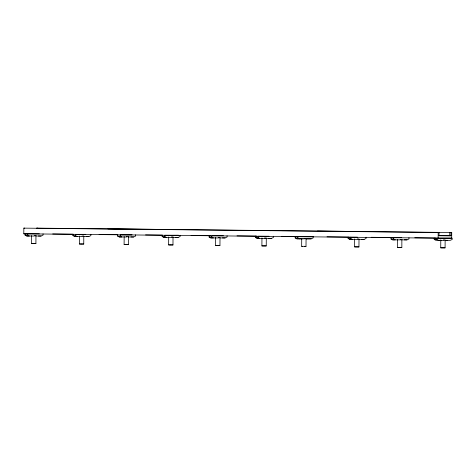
<?xml version="1.0" encoding="UTF-8"?>
<svg xmlns="http://www.w3.org/2000/svg" width="476" height="476" viewBox="0 0 476 476"><rect width="100%" height="100%" fill="white"/><g stroke="black" fill="none" stroke-linecap="round" stroke-linejoin="round"><path stroke-width="0.71" d="M451.688 238.167L451.73 232.502L450.956 232.502L450.933 235.769L439.021 235.769L439.045 232.502L438.176 232.502L438.134 238.167L23.8 233.799L23.842 228.135L24.704 228.135M25.073 235.126L27.781 235.156L29.399 236.025L26.698 235.995L25.073 235.126L25.085 233.817L39.413 233.847M27.781 235.156L27.792 233.847M33.594 243.534L31.577 243.51L31.636 235.56M31.577 243.51L35.92 243.539L35.944 235.59M43.042 233.847L43.036 235.156L41.085 236.025L35.623 235.995M72.911 235.614L75.613 235.644L77.237 236.512L74.53 236.489L72.911 235.614L72.917 234.311M75.613 235.644L75.624 234.335L85.793 234.335M81.432 244.021L79.415 243.998L79.468 236.048M79.415 243.998L83.758 244.033L83.782 236.078M90.88 234.335L90.868 235.644L88.917 236.512L83.455 236.489M117.602 236.072L120.309 236.102L121.933 236.977L119.226 236.947L117.602 236.072L117.614 234.769M120.309 236.102L120.321 234.793L131.941 234.793M126.122 244.485L124.105 244.456L124.165 236.507M124.105 244.456L128.449 244.491L128.472 236.536M135.571 234.793L135.565 236.102L133.613 236.977L128.151 236.947M162.137 236.536L164.845 236.56L166.463 237.435L163.762 237.405L162.137 236.536L162.149 235.227M164.845 236.56L164.851 235.257L178.577 235.209M170.658 244.944L168.641 244.914L168.694 236.965M168.641 244.914L172.984 244.95L173.008 236.994M180.106 235.257L180.095 236.56L178.143 237.435L172.687 237.405M209.107 237.024L211.814 237.054L213.432 237.929L210.725 237.899L209.107 237.024L209.119 235.721L210.57 235.721M211.814 237.054L211.82 235.751L223.446 235.751M218.252 237.488L220.013 237.494L219.954 245.443L215.61 245.408L215.664 237.459M227.076 235.751L227.064 237.054L225.112 237.929L219.656 237.899M255.392 237.518L258.099 237.542L259.723 238.416L257.016 238.387L255.392 237.518L255.404 236.209L256.856 236.209M258.099 237.542L258.111 236.239L269.005 236.239M263.912 245.925L261.895 245.902L261.955 237.952M261.895 245.902L266.239 245.931L266.298 237.982L264.537 237.982M273.361 236.239L273.355 237.542L271.403 238.416L257.016 238.387M304.598 238.839L296.786 238.809L295.162 237.94L295.174 236.631L296.625 236.631M299.493 238.839L297.869 237.964L297.881 236.661L313.131 236.661L313.125 237.964L311.173 238.839L306.062 238.839M303.742 238.399L306.068 238.405L306.008 246.354L301.665 246.318L301.724 238.369M348.105 238.5L350.812 238.53L352.436 239.398L349.729 239.374L348.105 238.5L348.117 237.197L357.411 237.173M350.812 238.53L350.824 237.221M357.25 238.964L359.011 238.97L358.952 246.919L354.608 246.883L354.668 238.934M366.074 237.221L366.068 238.53L364.116 239.398L358.654 239.374M390.998 238.97L393.7 239L395.324 239.868L392.617 239.845L390.998 238.97L391.004 237.667L392.456 237.667M393.7 239L393.712 237.691L401.726 237.643M399.513 247.377L397.496 247.353L397.555 239.404M397.496 247.353L401.845 247.389L401.863 239.434M408.967 237.691L408.955 239L407.004 239.868L392.617 239.845M441.335 240.315L435.855 240.315L434.231 239.446L434.243 238.137L435.695 238.137M443.668 240.344L438.557 240.344L436.938 239.476L436.944 238.167L452.2 238.167L452.188 239.476L450.237 240.344L445.131 240.344M442.751 247.853L440.734 247.829L440.788 239.88M440.734 247.829L445.078 247.859L445.137 239.91L443.376 239.91M450.933 235.769L449.725 235.757L449.749 232.49L450.956 232.502M35.98 235.59L34.218 235.59M83.812 236.084L82.056 236.078M128.508 236.542L126.182 236.536M173.044 237L171.283 236.994M401.899 239.44L400.137 239.434M215.61 245.408L219.954 245.443M301.665 246.318L302.409 246.318M354.608 246.883L358.952 246.919M23.8 233.799L25.228 233.799M121.201 234.751L131.906 234.751M26.698 235.995L34.51 236.025M74.53 236.489L82.348 236.512M298.761 236.614L312.315 236.614M119.226 236.947L127.044 236.977M163.762 237.405L171.574 237.435M210.725 237.899L218.543 237.929M437.831 238.119L451.385 238.119M296.786 238.809L302.266 238.809M305.711 238.809L311.173 238.839M349.729 239.374L357.547 239.398M444.78 240.315L447.535 240.315M33.903 243.516L35.92 243.539M81.741 244.004L83.758 244.033M126.432 244.462L128.449 244.491M170.967 244.926L172.984 244.95M264.222 245.908L266.239 245.931M399.822 247.359L401.845 247.389M443.061 247.835L445.078 247.859M179.262 229.593L36.622 228.135L37.83 228.153M108.004 228.867L283.262 230.687M23.842 228.135L270.541 230.687M437.831 232.49L439.045 232.502M52.693 233.954L73.155 234.162M99.097 234.43L117.572 234.62M145.555 234.906L162.387 235.079M191.102 235.376L208.928 235.566M236.988 235.858L256.118 236.06M281.756 236.334L295.114 236.471M295.174 236.631L297.881 236.661M391.004 237.667L393.712 237.691M434.243 238.137L436.944 238.167M295.162 237.94L297.869 237.964M434.231 239.446L436.938 239.476M38.377 235.995L41.085 236.025M86.21 236.489L88.917 236.512M130.906 236.947L133.613 236.977M175.442 237.405L178.143 237.435M222.411 237.899L225.112 237.929M268.696 238.387L271.403 238.416M361.409 239.374L364.116 239.398M404.297 239.845L407.004 239.868M304.551 246.33L306.008 246.354M317.45 231.05L451.73 232.502M282.435 230.681L350.544 231.413M269.708 230.687L438.176 232.502M438.783 235.638L449.725 235.757M371.137 237.286L390.998 237.5M414.78 237.762L433.987 237.97M312.208 236.655L313.696 236.673M327.006 236.816L348.402 237.042"/></g></svg>
